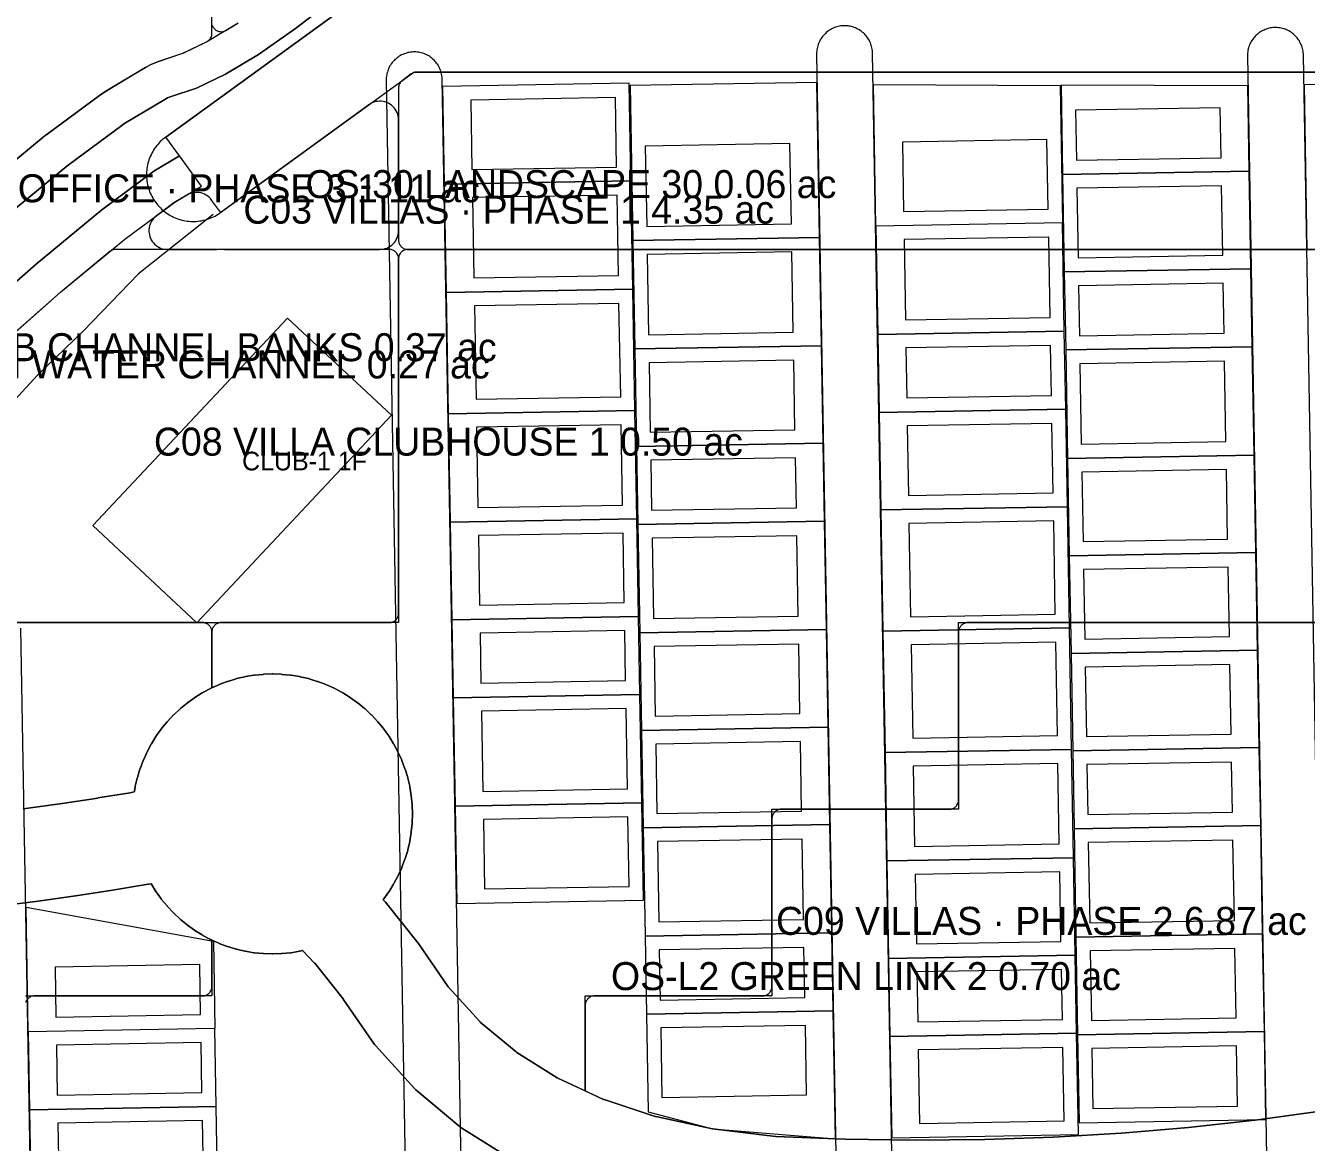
# Model space of a CAD drawing. Extents: x 32 to 940, y -21 to 684.
# Drawn here: x 380 to 517.3, y 294.3 to 414 of the extents above; entities that cross this region are included whole.
import ezdxf

# ---------------------------------------------------------------- set-up
doc = ezdxf.new("R2010")
doc.units = 0
for name, color, linetype, lineweight in [('BUILDING-CLUBHOUSE', 4, 'Continuous', 0), ('GREEN-IN-VILLAS', 3, 'Continuous', 0), ('GREEN-LANDSCAPE', 3, 'Continuous', 0), ('PLOT', 4, 'Continuous', 0), ('ROAD-EXISTING', 2, 'Continuous', 0), ('ROAD-PRIMARY', 1, 'Continuous', 0), ('ROAD-TERTIARY', 7, 'Continuous', 0), ('TEXT-PLOT', 7, 'Continuous', 0), ('TEXT-ZONE', 7, 'Continuous', 0), ('VILLA-HOUSE', 7, 'Continuous', 0), ('WATER', 5, 'Continuous', 0), ('ZONE-CLUBHOUSE', 4, 'Continuous', 0), ('ZONE-OFFICE', 6, 'Continuous', 0), ('ZONE-VILLAS', 2, 'Continuous', 0)]:
    doc.layers.add(name, color=color, linetype=linetype, lineweight=lineweight)

msp = doc.modelspace()

# ---------------------------------------------------------------- linework, layer by layer
at = {"layer": 'BUILDING-CLUBHOUSE'}
msp.add_lwpolyline([(387.26, 360.41), (408.11, 382.65), (419.23, 372.22), (398.38, 349.99)], close=True, dxfattribs=at)
at = {"layer": 'GREEN-IN-VILLAS'}
for points in [[(518.79, 297.66), (511.76, 296.68), (511.75, 296.68), (504.64, 295.89), (504.63, 295.89), (497.44, 295.28), (497.43, 295.28), (490.16, 294.85), (490.15, 294.85), (482.8, 294.6), (482.79, 294.6), (475.36, 294.53), (475.35, 294.53), (467.85, 294.65), (467.84, 294.65), (460.41, 294.94), (460.37, 294.94), (453.68, 295.75), (453.64, 295.76), (447.56, 297.07), (447.51, 297.08), (442.02, 298.88), (441.97, 298.91), (437.06, 301.18), (437.01, 301.21), (432.66, 303.95), (432.6, 303.99), (428.76, 307.19), (428.71, 307.24), (425.36, 310.93), (425.31, 310.98), (422.13, 315.61), (422.09, 315.66), (418.6, 320.05), (418.54, 320.11), (418.37, 320.29), (418.35, 320.31), (418.37, 320.33), (418.38, 320.34), (418.42, 320.4), (418.95, 321.14), (418.99, 321.19), (419.47, 321.97), (419.51, 322.03), (419.94, 322.84), (419.97, 322.9), (420.34, 323.73), (420.37, 323.79), (420.69, 324.65), (420.71, 324.71), (420.98, 325.59), (421, 325.65), (421.2, 326.54), (421.22, 326.61), (421.37, 327.51), (421.37, 327.57), (421.46, 328.49), (421.47, 328.55), (421.5, 329.47), (421.5, 329.53), (421.47, 330.45), (421.46, 330.51), (421.37, 331.43), (421.37, 331.49), (421.22, 332.39), (421.2, 332.46), (421, 333.35), (420.98, 333.41), (420.71, 334.29), (420.69, 334.35), (420.37, 335.21), (420.34, 335.27), (419.97, 336.1), (419.94, 336.16), (419.51, 336.97), (419.47, 337.03), (418.99, 337.81), (418.95, 337.86), (418.42, 338.6), (418.38, 338.66), (417.8, 339.36), (417.76, 339.41), (417.13, 340.08), (417.08, 340.13), (416.41, 340.76), (416.36, 340.8), (415.66, 341.38), (415.6, 341.42), (414.86, 341.95), (414.81, 341.99), (414.03, 342.47), (413.97, 342.51), (413.16, 342.94), (413.1, 342.97), (412.27, 343.34), (412.21, 343.37), (411.35, 343.69), (411.29, 343.71), (410.41, 343.98), (410.35, 344), (409.46, 344.2), (409.39, 344.22), (408.49, 344.37), (408.43, 344.37), (407.51, 344.46), (407.45, 344.47), (406.53, 344.5), (406.47, 344.5), (405.55, 344.47), (405.49, 344.46), (404.57, 344.37), (404.51, 344.37), (403.61, 344.22), (403.54, 344.2), (402.65, 344), (402.59, 343.98), (401.71, 343.71), (401.65, 343.69), (400.79, 343.37), (400.73, 343.34), (399.9, 342.97), (399.84, 342.94), (399.03, 342.51), (398.97, 342.47), (398.19, 341.99), (398.14, 341.95), (397.4, 341.42), (397.34, 341.38), (396.64, 340.8), (396.59, 340.76), (395.92, 340.13), (395.87, 340.08), (395.24, 339.41), (395.2, 339.36), (394.62, 338.66), (394.58, 338.6), (394.05, 337.86), (394.01, 337.81), (393.53, 337.03), (393.49, 336.97), (393.06, 336.16), (393.03, 336.1), (392.66, 335.27), (392.63, 335.21), (392.31, 334.35), (392.29, 334.29), (392.02, 333.41), (392, 333.35), (391.8, 332.46), (391.78, 332.39), (391.7, 331.89), (391.69, 331.87), (391.67, 331.86), (391.24, 331.78), (391.23, 331.78), (387.78, 331.21), (387.77, 331.2), (383.96, 330.62), (383.95, 330.62), (379.78, 330.04)], [(376.52, 319.53), (381.12, 320.13), (381.13, 320.13), (385.4, 320.73), (385.41, 320.73), (389.34, 321.33), (389.35, 321.33), (392.95, 321.93), (392.97, 321.93), (393.47, 322.02), (393.49, 322.03), (393.52, 321.99), (393.53, 321.97), (394.01, 321.19), (394.05, 321.14), (394.58, 320.4), (394.62, 320.34), (395.2, 319.64), (395.24, 319.59), (395.87, 318.92), (395.92, 318.87), (396.59, 318.24), (396.64, 318.2), (397.34, 317.62), (397.4, 317.58), (398.14, 317.05), (398.19, 317.01), (398.97, 316.53), (399.03, 316.49), (399.84, 316.06), (399.9, 316.03), (400.73, 315.66), (400.79, 315.63), (401.65, 315.31), (401.71, 315.29), (402.59, 315.02), (402.65, 315), (403.54, 314.8), (403.61, 314.78), (404.51, 314.63), (404.57, 314.63), (405.49, 314.54), (405.55, 314.53), (406.47, 314.5), (406.53, 314.5), (407.45, 314.53), (407.51, 314.54), (408.43, 314.63), (408.49, 314.63), (409.39, 314.78), (409.46, 314.8), (409.71, 314.86), (409.74, 314.86), (409.75, 314.84), (411, 313.52), (411.03, 313.49), (414.06, 309.69), (414.08, 309.66), (417.44, 304.79), (417.52, 304.68), (421.75, 300.03), (421.85, 299.93), (426.68, 295.9), (426.79, 295.82), (432.2, 292.42)]]:
    msp.add_lwpolyline(points, dxfattribs=at)
at = {"layer": 'GREEN-LANDSCAPE'}
for points in [[(377.34, 393.06), (384.47, 398.94), (384.59, 399.04), (390.34, 403.29), (390.58, 403.45), (394.96, 406.07), (395.25, 406.23), (395.55, 406.35), (398.37, 407.29), (401.45, 408.77), (404.99, 410.89), (408.97, 413.67), (413.36, 417.08)], [(402.82, 414.25), (399.55, 412.29), (396.86, 411), (394.29, 410.14), (393.58, 409.86), (392.9, 409.5), (388.52, 406.88), (387.96, 406.5), (382.21, 402.25), (381.92, 402.03), (374.8, 396.15)]]:
    msp.add_lwpolyline(points, dxfattribs=at)
for points in [[(393.26, 391.94), (393.27, 391.75), (393.31, 391.56), (393.36, 391.37), (393.43, 391.19), (393.51, 391.02), (393.62, 390.86), (393.73, 390.71), (393.87, 390.57), (394.01, 390.44), (394.17, 390.32), (394.33, 390.23), (394.51, 390.15), (394.69, 390.08), (394.88, 390.04), (395.07, 390.01), (395.26, 390), (400.54, 390), (400.73, 390.01), (400.93, 390.04), (400.94, 390.04), (400.95, 390.04), (401.15, 390.01), (401.35, 390), (418, 390), (418.2, 390.01), (418.39, 390.04), (418.58, 390.09), (418.77, 390.15), (418.94, 390.24), (419.11, 390.34), (419.27, 390.45), (419.41, 390.59), (419.55, 390.73), (419.66, 390.89), (419.76, 391.06), (419.85, 391.23), (419.91, 391.42), (419.96, 391.61), (419.99, 391.8), (420, 392), (420, 403.89), (419.99, 404.09), (419.96, 404.29), (419.91, 404.48), (419.84, 404.67), (419.76, 404.85), (419.65, 405.02), (419.53, 405.18), (419.39, 405.32), (419.24, 405.46), (419.08, 405.57), (418.91, 405.67), (418.73, 405.75), (418.54, 405.82), (418.34, 405.86), (418.14, 405.88), (417.94, 405.89), (417.74, 405.87), (417.55, 405.84), (417.35, 405.78), (417.17, 405.71), (416.99, 405.62), (416.82, 405.51), (400.98, 393.99), (400.94, 393.96), (400.91, 394), (399.97, 395.29), (399.85, 395.45), (399.71, 395.59), (399.56, 395.71), (399.39, 395.82), (399.22, 395.92), (399.04, 395.99), (398.85, 396.05), (398.65, 396.09), (398.46, 396.11), (398.26, 396.11), (398.06, 396.09), (397.87, 396.06), (397.68, 396), (397.5, 395.92), (397.32, 395.83), (396.1, 395.1), (395.94, 394.99), (394.07, 393.61), (393.92, 393.49), (393.78, 393.35), (393.66, 393.2), (393.55, 393.04), (393.46, 392.87), (393.38, 392.7), (393.33, 392.51), (393.29, 392.33), (393.26, 392.13)], [(301.88, 311.64), (301.98, 306.08), (341.92, 346.03), (354.49, 358.34), (365.67, 369.02), (375.44, 378.05), (383.79, 385.42), (390.69, 391.11), (396.02, 395.05), (398.89, 396.77), (396.53, 400.02), (393.79, 398.38), (388.22, 394.26), (381.2, 388.47), (372.76, 381.02), (362.93, 371.94), (351.71, 361.22), (339.11, 348.87)]]:
    msp.add_lwpolyline(points, close=True, dxfattribs=at)
at = {"layer": 'PLOT'}
for points in [[(424.71, 407.45), (424.9, 397), (444.89, 397.35), (444.71, 407.8)], [(465.11, 391.29), (464.82, 407.9), (444.83, 407.55), (445.12, 390.94)], [(471.13, 392.5), (470.87, 407.69), (490.87, 407.57), (491.13, 392.85)], [(511.15, 398.38), (510.99, 407.54), (490.98, 407.6), (491.15, 398.04)], [(517.03, 407.64), (517.33, 389.95), (538.33, 390.32), (539.54, 408.03)], [(511.33, 387.93), (511.15, 398.38), (491.15, 398.04), (491.33, 387.59)], [(424.9, 397), (425.1, 385.39), (445.1, 385.74), (444.89, 397.35)], [(471.13, 392.5), (471.34, 380.89), (491.33, 381.24), (491.13, 392.85)], [(465.32, 379.68), (465.11, 391.29), (445.12, 390.94), (445.32, 379.33)], [(511.47, 379.57), (511.33, 387.93), (491.33, 387.59), (491.48, 379.23)], [(425.1, 385.39), (425.33, 372.39), (445.32, 372.73), (445.1, 385.74)], [(471.34, 380.89), (471.48, 372.53), (491.48, 372.88), (491.33, 381.24)], [(465.5, 369.23), (465.32, 379.68), (445.32, 379.33), (445.5, 368.88)], [(511.68, 367.96), (511.47, 379.57), (491.48, 379.23), (491.68, 367.61)], [(425.33, 372.39), (425.53, 360.77), (445.53, 361.12), (445.32, 372.73)], [(471.48, 372.53), (471.66, 362.08), (491.66, 362.43), (491.48, 372.88)], [(465.64, 360.87), (465.5, 369.23), (445.5, 368.88), (445.65, 360.52)], [(511.86, 357.51), (511.68, 367.96), (491.68, 367.61), (491.86, 357.16)], [(471.66, 362.08), (471.89, 349.08), (491.89, 349.43), (491.66, 362.43)], [(425.53, 360.77), (425.71, 350.32), (445.71, 350.67), (445.53, 361.12)], [(465.85, 349.26), (465.64, 360.87), (445.65, 360.52), (445.85, 348.91)], [(512.04, 347.06), (511.86, 357.51), (491.86, 357.16), (492.05, 346.71)], [(425.71, 350.32), (425.86, 341.96), (445.85, 342.31), (445.71, 350.67)], [(466.03, 338.81), (465.85, 349.26), (445.85, 348.91), (446.03, 338.46)], [(471.89, 349.08), (472.12, 336.07), (492.11, 336.42), (491.89, 349.43)], [(512.22, 336.61), (512.04, 347.06), (492.05, 346.71), (492.23, 336.26)], [(425.86, 341.96), (426.06, 330.35), (446.06, 330.7), (445.85, 342.31)], [(466.21, 328.36), (466.03, 338.81), (446.03, 338.46), (446.21, 328.01)], [(472.12, 336.07), (472.32, 324.46), (492.32, 324.81), (492.11, 336.42)], [(512.37, 328.25), (512.22, 336.61), (492.23, 336.26), (492.37, 327.9)], [(426.06, 330.35), (426.24, 319.9), (446.24, 320.25), (446.06, 330.7)], [(466.41, 316.75), (466.21, 328.36), (446.21, 328.01), (446.42, 316.4)], [(512.57, 316.64), (512.37, 328.25), (492.37, 327.9), (492.58, 316.29)], [(472.32, 324.46), (472.5, 314.01), (492.5, 314.36), (492.32, 324.81)], [(380.33, 306.16), (380.09, 319.52), (400.16, 315.87), (400.32, 306.51)], [(466.56, 308.39), (466.41, 316.75), (446.42, 316.4), (446.56, 308.04)], [(512.76, 306.19), (512.57, 316.64), (492.58, 316.29), (492.76, 305.84)], [(472.5, 314.01), (472.65, 305.65), (492.65, 306), (492.5, 314.36)], [(446.56, 308.04), (446.75, 297.59), (453.64, 295.76), (466.8, 294.69), (466.56, 308.39)], [(380.33, 306.16), (380.47, 297.8), (400.47, 298.15), (400.32, 306.51)], [(472.65, 305.65), (472.84, 294.79), (492.84, 295.14), (492.65, 306)], [(512.92, 296.74), (512.76, 306.19), (492.76, 305.84), (492.92, 296.39)], [(380.47, 297.8), (380.65, 287.35), (400.65, 287.7), (400.47, 298.15)]]:
    msp.add_lwpolyline(points, close=True, dxfattribs=at)
at = {"layer": 'ROAD-EXISTING'}
for points in [[(400.14, 393.74), (392.13, 387.37)], [(400.14, 393.72), (400.14, 393.74)], [(392.13, 387.37), (386.21, 381.25)], [(386.21, 381.25), (381.31, 376.51)], [(381.31, 376.51), (374.81, 369.49)]]:
    msp.add_lwpolyline(points, dxfattribs=at)
at = {"layer": 'ROAD-PRIMARY'}
msp.add_lwpolyline([(417.06, 418.04), (395.06, 402.04), (394.91, 401.93), (394.76, 401.81), (394.61, 401.68), (394.47, 401.55), (394.34, 401.41), (394.21, 401.26), (394.09, 401.12), (393.97, 400.96), (393.86, 400.81), (393.76, 400.64), (393.66, 400.48), (393.57, 400.31), (393.48, 400.14), (393.4, 399.96), (393.33, 399.79), (393.26, 399.6), (393.21, 399.42), (393.15, 399.24), (393.11, 399.05), (393.07, 398.86), (393.05, 398.67), (393.02, 398.48), (393.01, 398.29), (393, 398.09), (393, 397.9), (393.01, 397.71), (393.02, 397.52), (393.05, 397.33), (393.07, 397.14), (393.11, 396.95), (393.16, 396.76), (393.21, 396.57), (393.27, 396.39), (393.33, 396.21), (393.4, 396.03), (393.48, 395.86), (393.57, 395.69), (393.66, 395.52), (393.76, 395.35), (393.86, 395.19), (393.98, 395.03), (394.09, 394.88), (394.21, 394.73), (394.34, 394.59), (394.48, 394.45), (394.62, 394.32), (394.76, 394.19), (394.91, 394.07), (395.06, 393.95), (395.22, 393.84), (395.38, 393.74), (395.55, 393.64), (395.72, 393.55), (395.89, 393.47), (396.07, 393.39), (396.25, 393.32), (396.43, 393.25), (396.61, 393.2), (396.8, 393.15), (396.98, 393.1), (397.17, 393.07), (397.36, 393.04), (397.55, 393.02), (397.75, 393.01), (397.94, 393), (398.13, 393), (398.32, 393.01), (398.51, 393.03), (398.7, 393.05), (398.89, 393.08), (399.08, 393.12), (399.27, 393.16), (399.45, 393.22), (399.64, 393.28), (399.82, 393.34), (400, 393.42), (400.17, 393.5), (400.34, 393.58), (400.51, 393.68), (400.68, 393.78), (400.84, 393.88), (400.94, 393.96), (421.63, 409), (654, 409)], dxfattribs=at)
at = {"layer": 'ROAD-TERTIARY'}
for points in [[(472.88, 291.04), (470.79, 411.02), (470.78, 411.17), (470.77, 411.31), (470.75, 411.46), (470.72, 411.6), (470.69, 411.74), (470.65, 411.88), (470.6, 412.01), (470.55, 412.15), (470.49, 412.28), (470.42, 412.41), (470.35, 412.53), (470.27, 412.65), (470.19, 412.77), (470.1, 412.88), (470.01, 412.99), (469.91, 413.1), (469.8, 413.2), (469.69, 413.29), (469.58, 413.38), (469.46, 413.46), (469.34, 413.54), (469.21, 413.61), (469.08, 413.68), (468.95, 413.74), (468.82, 413.79), (468.68, 413.84), (468.54, 413.88), (468.4, 413.91), (468.26, 413.94), (468.12, 413.95), (467.97, 413.97), (467.83, 413.97), (467.68, 413.97), (467.54, 413.96), (467.39, 413.95), (467.25, 413.92), (467.11, 413.89), (466.97, 413.86), (466.83, 413.81), (466.7, 413.77), (466.56, 413.71), (466.43, 413.65), (466.31, 413.58), (466.18, 413.5), (466.06, 413.43), (465.95, 413.34), (465.83, 413.25), (465.73, 413.15), (465.62, 413.05), (465.53, 412.94), (465.44, 412.83), (465.35, 412.72), (465.27, 412.6), (465.19, 412.47), (465.12, 412.35), (465.06, 412.22), (465, 412.08), (464.95, 411.95), (464.91, 411.81), (464.87, 411.67), (464.84, 411.53), (464.82, 411.39), (464.8, 411.24), (464.79, 411.1), (464.79, 410.95), (464.79, 410.92), (466.88, 290.94)], [(519.04, 290.85), (516.95, 410.83), (516.94, 410.97), (516.93, 411.12), (516.91, 411.26), (516.88, 411.4), (516.85, 411.54), (516.81, 411.68), (516.76, 411.82), (516.71, 411.95), (516.65, 412.08), (516.58, 412.21), (516.51, 412.34), (516.43, 412.46), (516.35, 412.58), (516.26, 412.69), (516.17, 412.8), (516.07, 412.9), (515.96, 413), (515.85, 413.1), (515.74, 413.19), (515.62, 413.27), (515.5, 413.35), (515.37, 413.42), (515.24, 413.48), (515.11, 413.54), (514.98, 413.6), (514.84, 413.64), (514.7, 413.68), (514.56, 413.71), (514.42, 413.74), (514.28, 413.76), (514.13, 413.77), (513.99, 413.78), (513.84, 413.77), (513.7, 413.77), (513.55, 413.75), (513.41, 413.73), (513.27, 413.7), (513.13, 413.66), (512.99, 413.62), (512.86, 413.57), (512.73, 413.51), (512.59, 413.45), (512.47, 413.38), (512.34, 413.31), (512.22, 413.23), (512.11, 413.14), (512, 413.05), (511.89, 412.96), (511.79, 412.85), (511.69, 412.75), (511.6, 412.64), (511.51, 412.52), (511.43, 412.4), (511.35, 412.28), (511.28, 412.15), (511.22, 412.02), (511.16, 411.89), (511.11, 411.75), (511.07, 411.62), (511.03, 411.48), (511, 411.33), (510.98, 411.19), (510.96, 411.05), (510.95, 410.9), (510.95, 410.76), (510.95, 410.73), (513.04, 290.74)], [(428.85, 169.25), (424.68, 408.22), (424.68, 408.36), (424.66, 408.51), (424.64, 408.65), (424.62, 408.79), (424.58, 408.93), (424.54, 409.07), (424.5, 409.21), (424.44, 409.34), (424.38, 409.47), (424.32, 409.6), (424.24, 409.73), (424.17, 409.85), (424.08, 409.97), (423.99, 410.08), (423.9, 410.19), (423.8, 410.29), (423.69, 410.39), (423.58, 410.49), (423.47, 410.57), (423.35, 410.66), (423.23, 410.74), (423.11, 410.81), (422.98, 410.87), (422.84, 410.93), (422.71, 410.99), (422.57, 411.03), (422.43, 411.07), (422.29, 411.1), (422.15, 411.13), (422.01, 411.15), (421.86, 411.16), (421.72, 411.17), (421.57, 411.16), (421.43, 411.15), (421.29, 411.14), (421.14, 411.12), (421, 411.09), (420.86, 411.05), (420.73, 411.01), (420.59, 410.96), (420.46, 410.9), (420.33, 410.84), (420.2, 410.77), (420.07, 410.7), (419.95, 410.62), (419.84, 410.53), (419.73, 410.44), (419.62, 410.35), (419.52, 410.24), (419.42, 410.14), (419.33, 410.02), (419.24, 409.91), (419.16, 409.79), (419.08, 409.67), (419.01, 409.54), (418.95, 409.41), (418.9, 409.28), (418.85, 409.14), (418.8, 409), (418.76, 408.87), (418.73, 408.72), (418.71, 408.58), (418.69, 408.44), (418.69, 408.29), (418.68, 408.15), (418.68, 408.11), (422.85, 169.15)], [(382.68, 170.45), (379.55, 349.42)]]:
    msp.add_lwpolyline(points, dxfattribs=at)
at = {"layer": 'VILLA-HOUSE'}
for points in [[(427.74, 406), (427.87, 398.55), (443.37, 398.82), (443.24, 406.27)], [(508.12, 399.83), (508.03, 405.19), (492.53, 404.92), (492.62, 399.56)], [(462.09, 392.74), (461.94, 401.35), (446.44, 401.08), (446.59, 392.47)], [(473.98, 401.51), (474.11, 394.06), (489.6, 394.33), (489.47, 401.78)], [(508.3, 389.38), (508.17, 396.83), (492.68, 396.56), (492.81, 389.11)], [(427.92, 395.55), (428.07, 386.94), (443.57, 387.21), (443.42, 395.82)], [(474.16, 391.06), (474.31, 382.45), (489.81, 382.72), (489.66, 391.33)], [(462.29, 381.13), (462.14, 389.74), (446.64, 389.47), (446.79, 380.86)], [(508.45, 381.02), (508.36, 386.38), (492.86, 386.11), (492.95, 380.75)], [(428.13, 383.94), (428.3, 373.94), (443.8, 374.21), (443.62, 384.21)], [(474.36, 379.45), (474.45, 374.09), (489.95, 374.36), (489.86, 379.72)], [(462.47, 370.68), (462.34, 378.13), (446.84, 377.86), (446.97, 370.41)], [(508.65, 369.41), (508.5, 378.02), (493, 377.75), (493.15, 369.14)], [(428.35, 370.94), (428.5, 362.33), (444, 362.6), (443.85, 371.21)], [(474.51, 371.09), (474.64, 363.64), (490.13, 363.91), (490, 371.36)], [(462.62, 362.32), (462.52, 367.68), (447.03, 367.41), (447.12, 362.05)], [(508.83, 358.96), (508.7, 366.41), (493.21, 366.14), (493.34, 358.69)], [(474.69, 360.64), (474.86, 350.63), (490.36, 350.9), (490.19, 360.91)], [(428.56, 359.33), (428.69, 351.88), (444.18, 352.15), (444.05, 359.6)], [(462.82, 350.7), (462.67, 359.32), (447.17, 359.05), (447.32, 350.43)], [(509.02, 348.51), (508.89, 355.96), (493.39, 355.69), (493.52, 348.24)], [(428.74, 348.88), (428.83, 343.52), (444.33, 343.79), (444.24, 349.15)], [(463, 340.25), (462.87, 347.71), (447.38, 347.43), (447.51, 339.98)], [(474.92, 347.63), (475.09, 337.63), (490.59, 337.9), (490.41, 347.9)], [(509.2, 338.06), (509.07, 345.51), (493.57, 345.24), (493.7, 337.79)], [(428.88, 340.52), (429.03, 331.91), (444.53, 332.18), (444.38, 340.79)], [(463.19, 329.8), (463.06, 337.26), (447.56, 336.98), (447.69, 329.53)], [(475.14, 334.63), (475.29, 326.02), (490.79, 326.29), (490.64, 334.9)], [(509.34, 329.7), (509.25, 335.06), (493.75, 334.79), (493.85, 329.43)], [(429.09, 328.91), (429.22, 321.46), (444.71, 321.73), (444.58, 329.18)], [(463.39, 318.19), (463.24, 326.81), (447.74, 326.53), (447.89, 317.92)], [(509.55, 318.09), (509.4, 326.7), (493.9, 326.43), (494.05, 317.82)], [(475.35, 323.02), (475.48, 315.57), (490.97, 315.84), (490.84, 323.29)], [(463.53, 309.83), (463.44, 315.19), (447.94, 314.92), (448.04, 309.56)], [(509.73, 307.64), (509.6, 315.09), (494.1, 314.82), (494.23, 307.37)], [(383.21, 313.08), (383.3, 307.72), (398.8, 307.99), (398.7, 313.35)], [(475.53, 312.57), (475.62, 307.21), (491.12, 307.48), (491.03, 312.84)], [(463.72, 299.38), (463.59, 306.83), (448.09, 306.56), (448.22, 299.11)], [(383.35, 304.72), (383.44, 299.36), (398.94, 299.63), (398.85, 304.99)], [(509.89, 298.19), (509.78, 304.64), (494.28, 304.37), (494.4, 297.92)], [(475.67, 304.21), (475.81, 296.34), (491.31, 296.61), (491.17, 304.48)], [(383.5, 296.36), (383.63, 288.91), (399.13, 289.18), (398.99, 296.63)]]:
    msp.add_lwpolyline(points, close=True, dxfattribs=at)
at = {"layer": 'WATER'}
for points in [[(372.76, 381.02), (381.2, 388.47), (388.22, 394.26), (393.79, 398.38), (396.53, 400.02), (395.06, 402.04), (417.06, 418.04)], [(413.36, 417.08), (408.97, 413.67), (404.99, 410.89), (401.45, 408.77), (398.37, 407.29), (395.55, 406.35), (395.25, 406.23), (394.96, 406.07), (390.58, 403.45), (390.34, 403.29), (384.59, 399.04), (384.47, 398.94), (377.34, 393.06)]]:
    msp.add_lwpolyline(points, dxfattribs=at)
at = {"layer": 'ZONE-CLUBHOUSE'}
msp.add_lwpolyline([(361, 350), (419, 350), (419.1, 350), (419.2, 350.02), (419.29, 350.04), (419.38, 350.08), (419.47, 350.12), (419.56, 350.17), (419.63, 350.23), (419.71, 350.29), (419.77, 350.37), (419.83, 350.44), (419.88, 350.53), (419.92, 350.62), (419.96, 350.71), (419.98, 350.8), (420, 350.9), (420, 351), (420, 389), (420, 389.1), (419.98, 389.2), (419.96, 389.29), (419.92, 389.38), (419.88, 389.47), (419.83, 389.56), (419.77, 389.63), (419.71, 389.71), (419.63, 389.77), (419.56, 389.83), (419.47, 389.88), (419.38, 389.92), (419.29, 389.96), (419.2, 389.98), (419.1, 390), (419, 390), (389.7, 390), (389.6, 390), (389.51, 389.98), (389.41, 389.96), (389.32, 389.92), (389.23, 389.88), (389.15, 389.83), (389.07, 389.77), (383.81, 385.43), (383.78, 385.41), (382.75, 384.5), (375.45, 378.06)], dxfattribs=at)
at = {"layer": 'ZONE-OFFICE'}
msp.add_lwpolyline([(375.64, 396.84), (381.92, 402.02), (381.92, 402.03), (382, 402.09), (382.21, 402.25), (382.21, 402.25), (382.22, 402.26), (387.95, 406.5), (387.96, 406.5), (388.32, 406.74), (388.51, 406.87), (388.51, 406.87), (388.52, 406.88), (391.8, 408.84), (392.89, 409.5), (392.89, 409.5), (392.9, 409.5), (393.02, 409.57), (393.55, 409.85), (393.58, 409.86), (394.29, 410.14), (394.3, 410.15), (394.3, 410.15), (396.8, 410.98), (396.92, 411.03), (399.43, 412.24), (399.52, 412.29), (399.61, 412.34), (399.69, 412.41), (399.76, 412.48), (399.82, 412.56), (399.87, 412.65), (399.92, 412.74), (399.95, 412.84), (399.98, 412.94), (399.99, 413.04), (400, 413.14), (400, 429)], dxfattribs=at)
at = {"layer": 'ZONE-VILLAS'}
for points in [[(400.04, 414.05), (400.07, 413.96), (400.11, 413.87), (400.16, 413.79), (400.22, 413.71), (400.28, 413.64), (400.35, 413.57), (400.43, 413.51), (400.51, 413.46), (400.59, 413.42), (400.68, 413.38), (400.77, 413.36), (400.87, 413.34), (400.96, 413.33), (401.06, 413.33), (401.16, 413.34), (401.25, 413.36), (401.34, 413.39), (401.43, 413.43), (401.51, 413.47), (402.79, 414.24)], [(519, 409), (421.95, 409), (421.85, 408.99), (421.74, 408.98), (421.64, 408.95), (421.54, 408.91), (421.45, 408.87), (421.36, 408.81), (420.41, 408.12), (420.34, 408.06), (420.27, 407.99), (420.21, 407.92), (420.16, 407.84), (420.11, 407.76), (420.07, 407.68), (420.04, 407.59), (420.02, 407.5), (420, 407.4), (420, 407.31), (420, 391), (420, 390.9), (420.02, 390.8), (420.04, 390.71), (420.08, 390.62), (420.12, 390.53), (420.17, 390.44), (420.23, 390.37), (420.29, 390.29), (420.37, 390.23), (420.44, 390.17), (420.53, 390.12), (420.62, 390.08), (420.71, 390.04), (420.8, 390.02), (420.9, 390), (421, 390), (519, 390)], [(519.98, 390), (421, 390), (420.9, 390), (420.8, 389.98), (420.71, 389.96), (420.62, 389.92), (420.53, 389.88), (420.44, 389.83), (420.37, 389.77), (420.29, 389.71), (420.23, 389.63), (420.17, 389.56), (420.12, 389.47), (420.08, 389.38), (420.04, 389.29), (420.02, 389.2), (420, 389.1), (420, 389), (420, 350.02), (420, 350), (419.98, 350), (401, 350), (400.9, 350), (400.8, 349.98), (400.71, 349.96), (400.62, 349.92), (400.53, 349.88), (400.44, 349.83), (400.37, 349.77), (400.29, 349.71), (400.23, 349.63), (400.17, 349.56), (400.12, 349.47), (400.08, 349.38), (400.04, 349.29), (400.02, 349.2), (400, 349.1), (400, 349), (400, 343.01), (400.73, 343.34), (400.79, 343.37), (401.65, 343.69), (401.71, 343.71), (402.59, 343.98), (402.65, 344), (403.54, 344.2), (403.61, 344.22), (404.51, 344.37), (404.57, 344.37), (405.49, 344.46), (405.55, 344.47), (406.47, 344.5), (406.53, 344.5), (407.45, 344.47), (407.51, 344.46), (408.43, 344.37), (408.49, 344.37), (409.39, 344.22), (409.46, 344.2), (410.35, 344), (410.41, 343.98), (411.29, 343.71), (411.35, 343.69), (412.21, 343.37), (412.27, 343.34), (413.1, 342.97), (413.16, 342.94), (413.97, 342.51), (414.03, 342.47), (414.81, 341.99), (414.86, 341.95), (415.6, 341.42), (415.66, 341.38), (416.36, 340.8), (416.41, 340.76), (417.08, 340.13), (417.13, 340.08), (417.76, 339.41), (417.8, 339.36), (418.38, 338.66), (418.42, 338.6), (418.95, 337.86), (418.99, 337.81), (419.47, 337.03), (419.51, 336.97), (419.94, 336.16), (419.97, 336.1), (420.34, 335.27), (420.37, 335.21), (420.69, 334.35), (420.71, 334.29), (420.98, 333.41), (421, 333.35), (421.2, 332.46), (421.22, 332.39), (421.37, 331.49), (421.37, 331.43), (421.46, 330.51), (421.47, 330.45), (421.5, 329.53), (421.5, 329.47), (421.47, 328.55), (421.46, 328.49), (421.37, 327.57), (421.37, 327.51), (421.22, 326.61), (421.2, 326.54), (421, 325.65), (420.98, 325.59), (420.71, 324.71), (420.69, 324.65), (420.37, 323.79), (420.34, 323.73), (419.97, 322.9), (419.94, 322.84), (419.51, 322.03), (419.47, 321.97), (418.99, 321.19), (418.95, 321.14), (418.42, 320.4), (418.38, 320.34), (418.37, 320.33), (418.35, 320.31), (418.37, 320.29), (418.54, 320.11), (418.6, 320.05), (422.09, 315.66), (422.13, 315.61), (425.31, 310.98), (425.36, 310.93), (428.71, 307.24), (428.76, 307.19), (432.6, 303.99), (432.66, 303.95), (437.01, 301.21), (437.06, 301.18), (440, 299.82), (440, 309.98), (440, 310), (440.02, 310), (459, 310), (459.1, 310), (459.2, 310.02), (459.29, 310.04), (459.38, 310.08), (459.47, 310.12), (459.56, 310.17), (459.63, 310.23), (459.71, 310.29), (459.77, 310.37), (459.83, 310.44), (459.88, 310.53), (459.92, 310.62), (459.96, 310.71), (459.98, 310.8), (460, 310.9), (460, 311), (460, 329.98), (460, 330), (460.02, 330), (479, 330), (479.1, 330), (479.2, 330.02), (479.29, 330.04), (479.38, 330.08), (479.47, 330.12), (479.56, 330.17), (479.63, 330.23), (479.71, 330.29), (479.77, 330.37), (479.83, 330.44), (479.88, 330.53), (479.92, 330.62), (479.96, 330.71), (479.98, 330.8), (480, 330.9), (480, 331), (480, 349.98), (480, 350), (480.02, 350), (539, 350)], [(379.78, 330.04), (383.95, 330.62), (383.96, 330.62), (387.77, 331.2), (387.78, 331.21), (391.23, 331.78), (391.24, 331.78), (391.67, 331.86), (391.69, 331.87), (391.7, 331.89), (391.78, 332.39), (391.8, 332.46), (392, 333.35), (392.02, 333.41), (392.29, 334.29), (392.31, 334.35), (392.63, 335.21), (392.66, 335.27), (393.03, 336.1), (393.06, 336.16), (393.49, 336.97), (393.53, 337.03), (394.01, 337.81), (394.05, 337.86), (394.58, 338.6), (394.62, 338.66), (395.2, 339.36), (395.24, 339.41), (395.87, 340.08), (395.92, 340.13), (396.59, 340.76), (396.64, 340.8), (397.34, 341.38), (397.4, 341.42), (398.14, 341.95), (398.19, 341.99), (398.97, 342.47), (399.03, 342.51), (399.84, 342.94), (399.9, 342.97), (400, 343.01), (400, 349), (400, 349.1), (399.98, 349.2), (399.96, 349.29), (399.92, 349.38), (399.88, 349.47), (399.83, 349.56), (399.77, 349.63), (399.71, 349.71), (399.63, 349.77), (399.56, 349.83), (399.47, 349.88), (399.38, 349.92), (399.29, 349.96), (399.2, 349.98), (399.1, 350), (399, 350), (346.39, 350)], [(539.98, 350), (481, 350), (480.9, 350), (480.8, 349.98), (480.71, 349.96), (480.62, 349.92), (480.53, 349.88), (480.44, 349.83), (480.37, 349.77), (480.29, 349.71), (480.23, 349.63), (480.17, 349.56), (480.12, 349.47), (480.08, 349.38), (480.04, 349.29), (480.02, 349.2), (480, 349.1), (480, 349), (480, 330.02), (480, 330), (479.98, 330), (461, 330), (460.9, 330), (460.8, 329.98), (460.71, 329.96), (460.62, 329.92), (460.53, 329.88), (460.44, 329.83), (460.37, 329.77), (460.29, 329.71), (460.23, 329.63), (460.17, 329.56), (460.12, 329.47), (460.08, 329.38), (460.04, 329.29), (460.02, 329.2), (460, 329.1), (460, 329), (460, 310.02), (460, 310), (459.98, 310), (441, 310), (440.9, 310), (440.8, 309.98), (440.71, 309.96), (440.62, 309.92), (440.53, 309.88), (440.44, 309.83), (440.37, 309.77), (440.29, 309.71), (440.23, 309.63), (440.17, 309.56), (440.12, 309.47), (440.08, 309.38), (440.04, 309.29), (440.02, 309.2), (440, 309.1), (440, 309), (440, 299.82), (441.97, 298.91), (442.02, 298.88), (447.51, 297.08), (447.56, 297.07), (453.64, 295.76), (453.68, 295.75), (460.37, 294.94), (460.41, 294.94), (467.84, 294.65), (467.85, 294.65), (475.35, 294.53), (475.36, 294.53), (482.79, 294.6), (482.8, 294.6), (490.15, 294.85), (490.16, 294.85), (497.43, 295.28), (497.44, 295.28), (504.63, 295.89), (504.64, 295.89), (511.75, 296.68), (511.76, 296.68), (518.79, 297.66)], [(380.02, 310), (399, 310), (399.1, 310), (399.2, 310.02), (399.29, 310.04), (399.38, 310.08), (399.47, 310.12), (399.56, 310.17), (399.63, 310.23), (399.71, 310.29), (399.77, 310.37), (399.83, 310.44), (399.88, 310.53), (399.92, 310.62), (399.96, 310.71), (399.98, 310.8), (400, 310.9), (400, 311), (400, 315.99), (399.9, 316.03), (399.84, 316.06), (399.03, 316.49), (398.97, 316.53), (398.19, 317.01), (398.14, 317.05), (397.4, 317.58), (397.34, 317.62), (396.64, 318.2), (396.59, 318.24), (395.92, 318.87), (395.87, 318.92), (395.24, 319.59), (395.2, 319.64), (394.62, 320.34), (394.58, 320.4), (394.05, 321.14), (394.01, 321.19), (393.53, 321.97), (393.52, 321.99), (393.49, 322.03), (393.47, 322.02), (392.97, 321.93), (392.95, 321.93), (389.35, 321.33), (389.34, 321.33), (385.41, 320.73), (385.4, 320.73), (381.13, 320.13), (381.12, 320.13), (376.52, 319.53)], [(432.2, 292.42), (426.79, 295.82), (426.68, 295.9), (421.85, 299.93), (421.75, 300.03), (417.52, 304.68), (417.44, 304.79), (414.08, 309.66), (414.06, 309.69), (411.03, 313.49), (411, 313.52), (409.75, 314.84), (409.74, 314.86), (409.71, 314.86), (409.46, 314.8), (409.39, 314.78), (408.49, 314.63), (408.43, 314.63), (407.51, 314.54), (407.45, 314.53), (406.53, 314.5), (406.47, 314.5), (405.55, 314.53), (405.49, 314.54), (404.57, 314.63), (404.51, 314.63), (403.61, 314.78), (403.54, 314.8), (402.65, 315), (402.59, 315.02), (401.71, 315.29), (401.65, 315.31), (400.79, 315.63), (400.73, 315.66), (400, 315.99), (400, 310.02), (400, 310), (399.98, 310), (381, 310), (380.9, 310), (380.8, 309.98), (380.71, 309.96), (380.62, 309.92), (380.53, 309.88), (380.44, 309.83), (380.37, 309.77), (380.29, 309.71), (380.23, 309.63), (380.17, 309.56), (380.12, 309.47), (380.08, 309.38), (380.04, 309.29)]]:
    msp.add_lwpolyline(points, dxfattribs=at)

# ---------------------------------------------------------------- texts
at = {"layer": 'TEXT-PLOT'}
msp.add_text('CLUB-1 1F', height=2, dxfattribs=at).set_placement((403.24, 366.32))
at = {"layer": 'TEXT-ZONE'}
for s, p in [('C16 COMMERCIAL OFFICE · PHASE 3 1.11 ac', (342.43, 395.05)), ('OS-30 LANDSCAPE 30 0.06 ac', (410.04, 395.5)), ('C03 VILLAS · PHASE 1 4.35 ac', (403.37, 392.76)), ('OS-CB CHANNEL BANKS 0.37 ac', (368.53, 378.02)), ('OS-CH WATER CHANNEL 0.27 ac', (366.67, 376.17)), ('C08 VILLA CLUBHOUSE 1 0.50 ac', (393.79, 367.9)), ('C09 VILLAS · PHASE 2 6.87 ac', (460.44, 316.54)), ('OS-L2 GREEN LINK 2 0.70 ac', (442.76, 310.62))]:
    msp.add_text(s, height=3, dxfattribs=at).set_placement(p)

doc.saveas('drawing.dxf')
